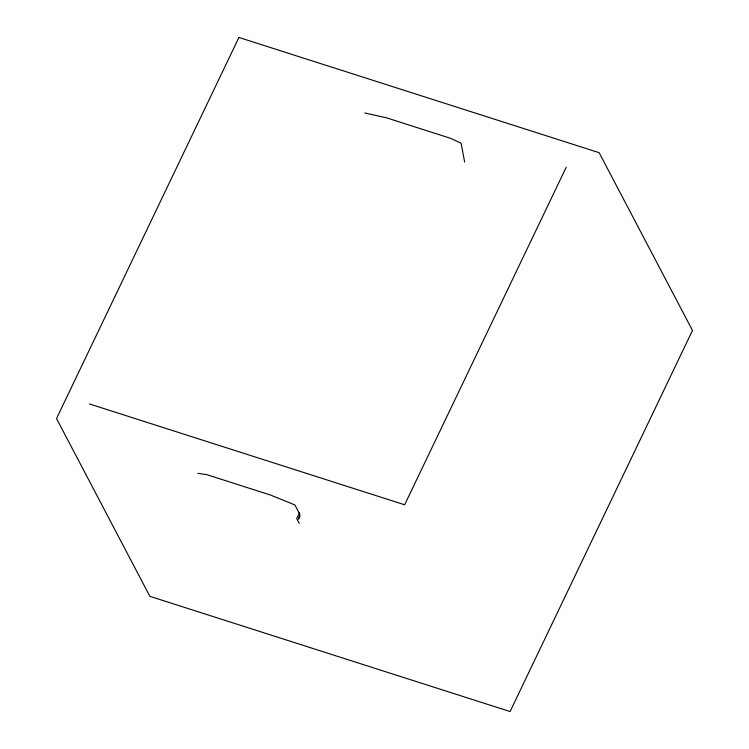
<?xml version="1.0" encoding="UTF-8"?>
<svg xmlns="http://www.w3.org/2000/svg" width="749" height="749" viewBox="0 0 749 749"><rect width="100%" height="100%" fill="white"/><g stroke="black" fill="none" stroke-linecap="round" stroke-linejoin="round"><path stroke-width="1.12" d="M299.675 512.363L296.688 518.589L299.216 523.392M299.984 516.052L298.495 519.16L299.918 514.507L294.891 504.938L270.604 495.07L206.593 474.594L197.876 473.359M566.207 167.261L404.647 504.789L89.459 403.954M364.791 112.977L386.428 117.799L450.439 138.284L461.122 143.256L464.633 161.99M238.922 37.45L56.521 418.532L149.856 596.316L510.078 711.55L692.479 330.468L599.144 152.684L238.922 37.45"/></g></svg>
